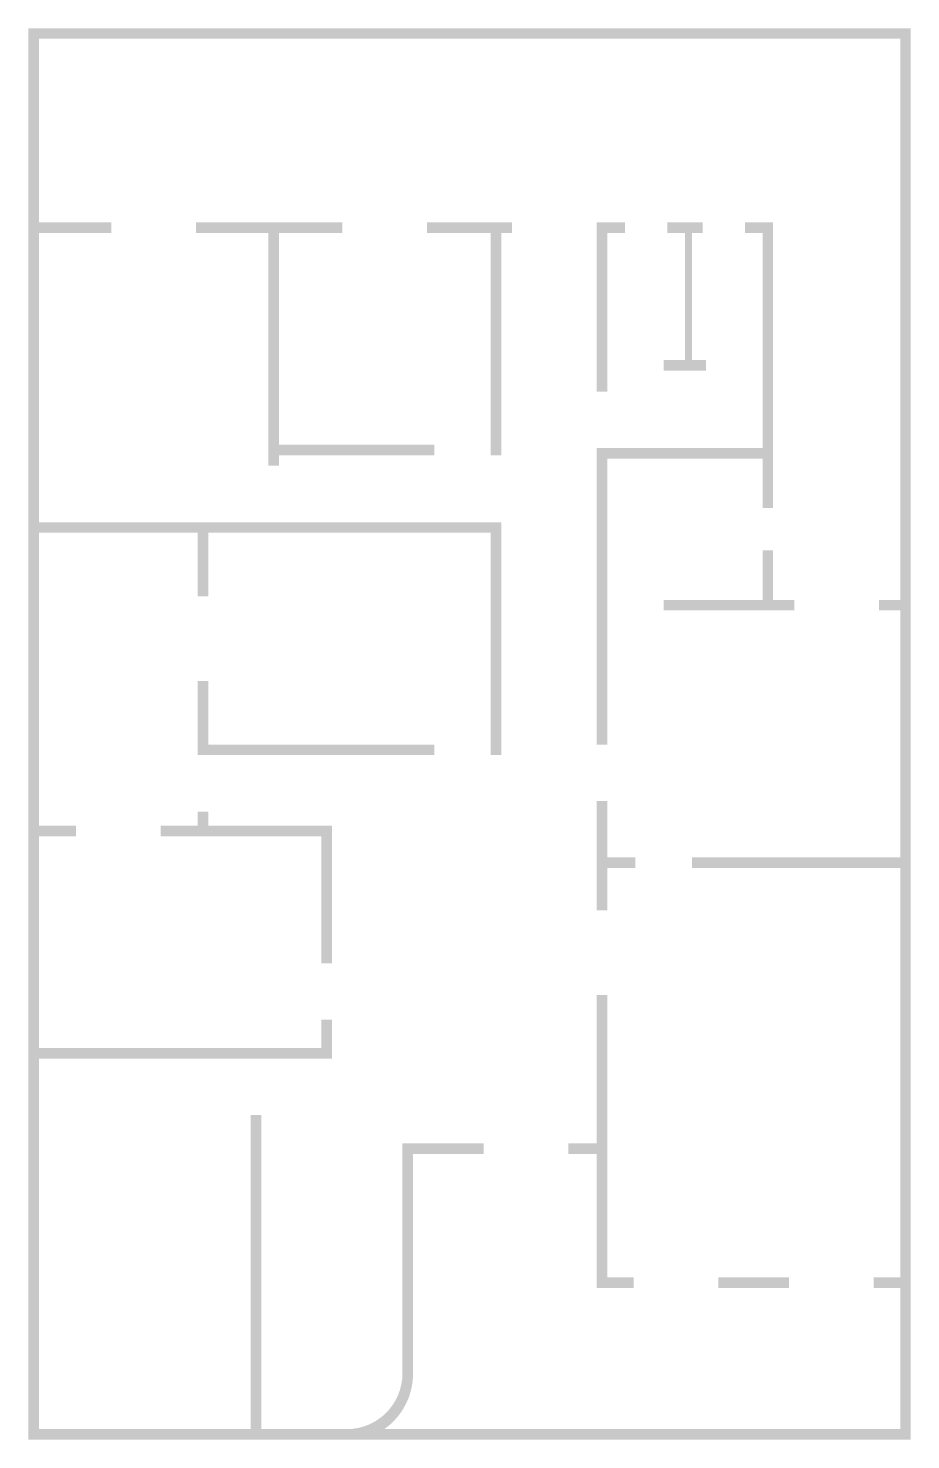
# Model space of a CAD drawing. Header units: millimetres. Extents: x -95249 to 12495, y -1304 to 20001.
# Drawn here: x -95249 to -82749, y -1304 to 18696 of the extents above.
import ezdxf

# ---------------------------------------------------------------- set-up
doc = ezdxf.new("R2010")
doc.units = ezdxf.units.MM
doc.layers.add('Calque1', color=2, linetype='Continuous')

msp = doc.modelspace()

# ---------------------------------------------------------------- hatches: boundary and pattern name
at = {"layer": 'Calque1'}
h = msp.add_hatch(dxfattribs=at)
h.set_pattern_fill('AR-CONC', color=256)
h.paths.add_polyline_path([(-82749, 18696), (-95249, 18696), (-95249, -1304), (-82749, -1304)])
h.paths.add_polyline_path([(-95099, 15796), (-94074, 15796), (-94074, 15946), (-95099, 15946), (-95099, 18546), (-82899, 18546), (-82899, 10596), (-83199, 10596), (-83199, 10446), (-82899, 10446), (-82899, 6946), (-85849, 6946), (-85849, 6796), (-82899, 6796), (-82899, 996), (-83274, 996), (-83274, 846), (-82899, 846), (-82899, -1154), (-90207, -1154, 0.245053), (-89799, -365), (-89799, 2746), (-88799, 2746), (-88799, 2896), (-89949, 2896), (-89949, -365, -0.414214), (-90739, -1154), (-91949, -1154), (-91949, 3296), (-92099, 3296), (-92099, -1154), (-95099, -1154), (-95099, 4096), (-90949, 4096), (-90949, 4646), (-91099, 4646), (-91099, 4246), (-95099, 4246), (-95099, 7246), (-94574, 7246), (-94574, 7396), (-95099, 7396), (-95099, 11546), (-92849, 11546), (-92849, 10646), (-92699, 10646), (-92699, 11546), (-88699, 11546), (-88699, 8396), (-88549, 8396), (-88549, 11696), (-95099, 11696)], flags=16)
h.paths.add_polyline_path([(-92874, 15946), (-90799, 15946), (-90799, 15796), (-91699, 15796), (-91699, 12796), (-89499, 12796), (-89499, 12646), (-91699, 12646), (-91699, 12496), (-91849, 12496), (-91849, 15796), (-92874, 15796)], flags=0)
h.paths.add_polyline_path([(-89599, 15946), (-88399, 15946), (-88399, 15796), (-88549, 15796), (-88549, 12646), (-88699, 12646), (-88699, 15796), (-89599, 15796)], flags=0)
h.paths.add_polyline_path([(-92849, 9446), (-92699, 9446), (-92699, 8546), (-89499, 8546), (-89499, 8396), (-92849, 8396)], flags=0)
h.paths.add_polyline_path([(-87199, 15946), (-86799, 15946), (-86799, 15796), (-87049, 15796), (-87049, 13546), (-87199, 13546)], flags=0)
h.paths.add_polyline_path([(-87199, 12746), (-84849, 12746), (-84849, 15796), (-85099, 15796), (-85099, 15946), (-84699, 15946), (-84699, 11896), (-84849, 11896), (-84849, 12596), (-87049, 12596), (-87049, 8546), (-87199, 8546)], flags=0)
h.paths.add_polyline_path([(-92849, 7596), (-92699, 7596), (-92699, 7396), (-90949, 7396), (-90949, 5446), (-91099, 5446), (-91099, 7246), (-93374, 7246), (-93374, 7396), (-92849, 7396)], flags=0)
h.paths.add_polyline_path([(-86199, 15946), (-85699, 15946), (-85699, 15796), (-85849, 15796), (-85849, 13996), (-85649, 13996), (-85649, 13846), (-86249, 13846), (-86249, 13996), (-85949, 13996), (-85949, 15796), (-86199, 15796)], flags=0)
h.paths.add_polyline_path([(-86249, 10596), (-84849, 10596), (-84849, 11296), (-84699, 11296), (-84699, 10596), (-84399, 10596), (-84399, 10446), (-86249, 10446)], flags=0)
h.paths.add_polyline_path([(-87199, 7746), (-87049, 7746), (-87049, 6946), (-86649, 6946), (-86649, 6796), (-87049, 6796), (-87049, 6196), (-87199, 6196)], flags=0)
h.paths.add_polyline_path([(-91699, 15796), (-90799, 15796), (-90799, 15946), (-92874, 15946), (-92874, 15796), (-91849, 15796), (-91849, 12496), (-91699, 12496), (-91699, 12646), (-89499, 12646), (-89499, 12796), (-91699, 12796)], flags=0)
h.paths.add_polyline_path([(-88549, 15796), (-88399, 15796), (-88399, 15946), (-89599, 15946), (-89599, 15796), (-88699, 15796), (-88699, 12646), (-88549, 12646)], flags=0)
h = msp.add_hatch(dxfattribs=at)
h.set_pattern_fill('AR-CONC', color=256)
h.paths.add_polyline_path([(-88549, 15796), (-88399, 15796), (-88399, 15946), (-89599, 15946), (-89599, 15796), (-88699, 15796), (-88699, 12646), (-88549, 12646)])
h.paths.add_polyline_path([(-87049, 15796), (-86799, 15796), (-86799, 15946), (-87199, 15946), (-87199, 13546), (-87049, 13546)], flags=17)
h.paths.add_polyline_path([(-85649, 13996), (-85849, 13996), (-85849, 15796), (-85699, 15796), (-85699, 15946), (-86199, 15946), (-86199, 15796), (-85949, 15796), (-85949, 13996), (-86249, 13996), (-86249, 13846), (-85649, 13846)], flags=17)
h.paths.add_polyline_path([(-90799, 15946), (-92874, 15946), (-92874, 15796), (-91849, 15796), (-91849, 12496), (-91699, 12496), (-91699, 12646), (-89499, 12646), (-89499, 12796), (-91699, 12796), (-91699, 15796), (-90799, 15796)])
h.paths.add_polyline_path([(-87049, 12596), (-84849, 12596), (-84849, 11896), (-84699, 11896), (-84699, 15946), (-85099, 15946), (-85099, 15796), (-84849, 15796), (-84849, 12746), (-87199, 12746), (-87199, 8546), (-87049, 8546)])
h.paths.add_polyline_path([(-84399, 10596), (-84699, 10596), (-84699, 11296), (-84849, 11296), (-84849, 10596), (-86249, 10596), (-86249, 10446), (-84399, 10446)])
h.paths.add_polyline_path([(-87049, 4996), (-87199, 4996), (-87199, 2896), (-87599, 2896), (-87599, 2746), (-87199, 2746), (-87199, 846), (-86674, 846), (-86674, 996), (-87049, 996)])
h.paths.add_polyline_path([(-84474, 996), (-85474, 996), (-85474, 846), (-84474, 846)])
h.paths.add_polyline_path([(-90949, 7396), (-92699, 7396), (-92699, 7596), (-92849, 7596), (-92849, 7396), (-93374, 7396), (-93374, 7246), (-91099, 7246), (-91099, 5446), (-90949, 5446)])
h.paths.add_polyline_path([(-89499, 8546), (-92699, 8546), (-92699, 9446), (-92849, 9446), (-92849, 8396), (-89499, 8396)])
h.paths.add_polyline_path([(-87049, 7746), (-87199, 7746), (-87199, 6196), (-87049, 6196), (-87049, 6796), (-86649, 6796), (-86649, 6946), (-87049, 6946)])

doc.saveas('drawing.dxf')
